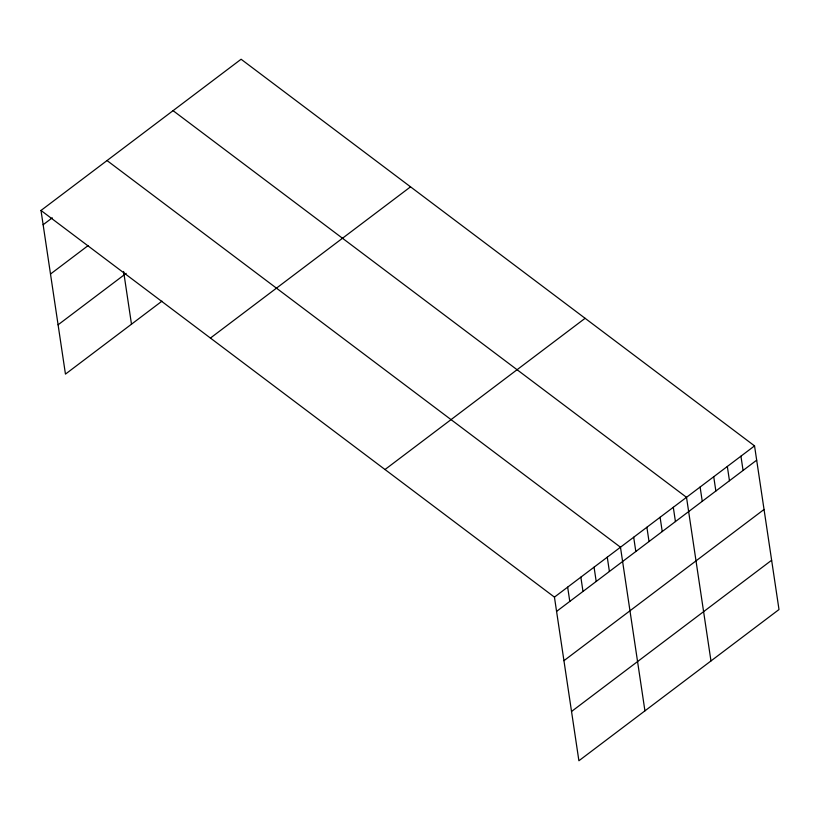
<?xml version="1.0" encoding="UTF-8"?>
<svg xmlns="http://www.w3.org/2000/svg" width="820" height="820" viewBox="0 0 820 820"><rect width="100%" height="100%" fill="white"/><g stroke="black" fill="none" stroke-linecap="round" stroke-linejoin="round"><path stroke-width="1.23" d="M41 210.463L241.1 59.245L754.543 445.895L779 609.537L578.899 760.755L554.443 597.124L41 210.463L65.456 374.104L161.96 301.165M43.132 224.741L52.275 217.833M50.502 274.034L88.088 245.621M58.087 324.812L126.157 273.378M210.433 338.055L410.533 186.837M385.01 469.522L585.111 318.303M554.443 597.124L754.543 445.895M556.575 611.402L756.675 460.174M563.945 660.684L764.045 509.466M571.54 711.473L771.63 560.245M173.061 110.659L686.514 497.32L710.971 660.951M107.03 160.556L620.473 547.217L644.93 710.858M740.942 456.186L743.074 470.465M727.33 466.467L729.462 480.745M713.728 476.748L715.86 491.026M700.116 487.029L702.248 501.307M673.302 507.293L675.434 521.571M660.1 517.276L662.232 531.555M646.888 527.26L649.03 541.538M633.686 537.233L635.818 551.511M607.271 557.2L609.403 571.478M594.069 567.184L596.201 581.462M580.857 577.157L582.989 591.435M567.655 587.14L569.787 601.419M123.605 271.451L131.487 324.197"/></g></svg>
